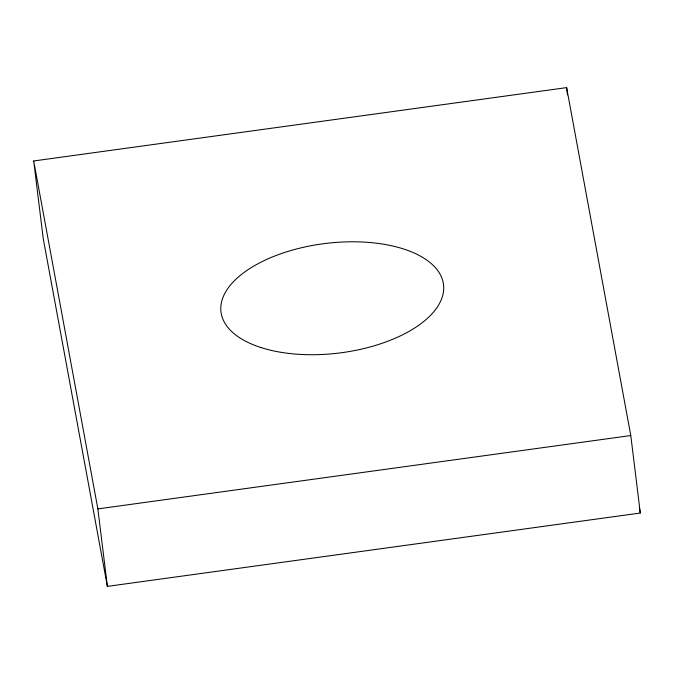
<?xml version="1.0" encoding="UTF-8"?>
<svg xmlns="http://www.w3.org/2000/svg" width="674" height="674" viewBox="0 0 674 674"><rect width="100%" height="100%" fill="white"/><g stroke="black" fill="none" stroke-linecap="round" stroke-linejoin="round"><path stroke-width="1.01" d="M33.7 160.968L566.623 87.62L630.788 435.547L640.3 513.032L107.377 586.38L43.212 238.453L33.7 160.968L97.865 508.904L107.377 586.38M97.865 508.904L630.788 435.547M639.348 507.851L640.3 513.032M566.623 87.62L567.508 94.849M260.83 347.506A112.111 55.209 -7 0 0 442.077 297.571A112.111 55.209 -7 0 0 293.822 249.7A112.111 55.209 -7 0 0 260.83 347.506"/></g></svg>
